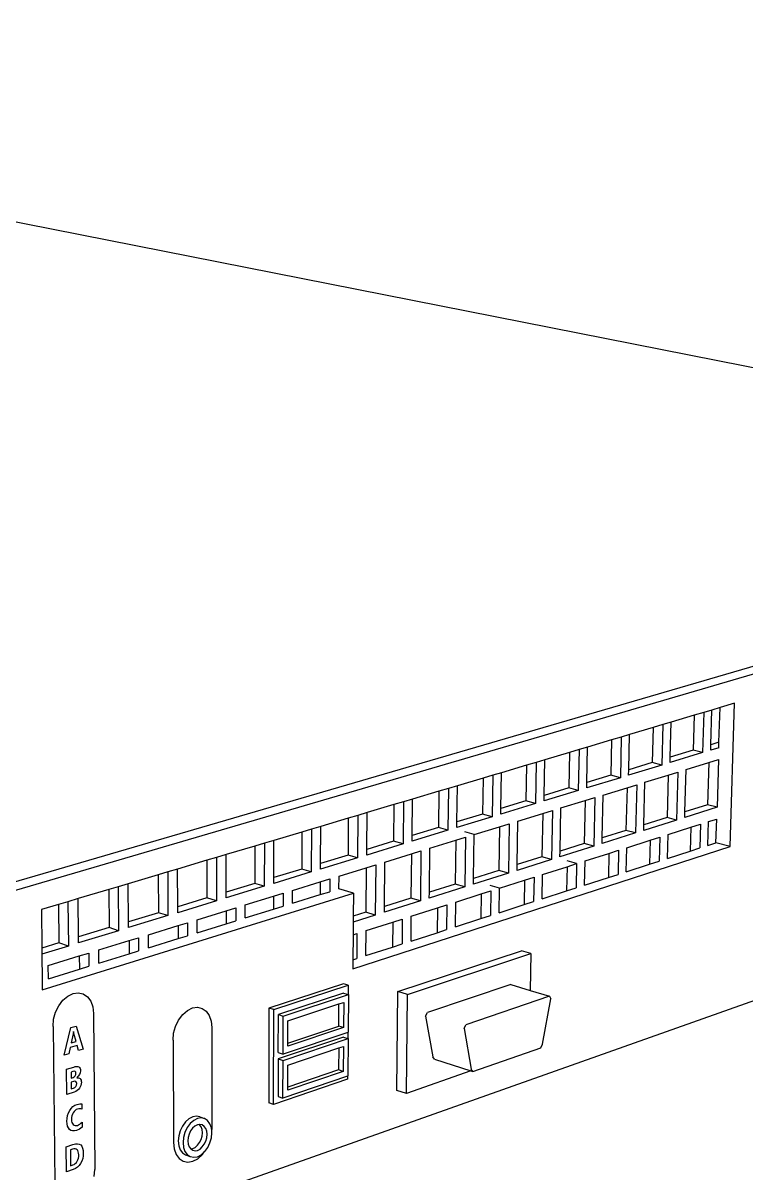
# Model space of a CAD drawing. Extents: x 36 to 402, y 15 to 266.
# Drawn here: x 243.24 to 247.44, y 112.52 to 119.19 of the extents above; entities that cross this region are included whole.
import ezdxf

# ---------------------------------------------------------------- set-up
doc = ezdxf.new("R2010")
doc.units = 0
doc.header["$MEASUREMENT"] = 0
doc.layers.get('0').update_dxf_attribs({"linetype": 'CONTINUOUS'})
doc.layers.add('DETL', color=7, linetype='CONTINUOUS')

# ---------------------------------------------------------------- blocks, each defined once
blk = doc.blocks.new('Router4')
for p, q in [((281.58, 143.56), (-306.09, 259.67)), ((-412.84, -61.51), (321.51, 153.55)), ((-325.72, -33.41), (281.58, 143.56)), ((124.7, 89.95), (121.06, 88.86)), ((123.59, 54.17), (124.7, 89.95)), ((114.6, 86.94), (108.84, 85.23)), ((114.6, 86.94), (114.35, 78.26)), ((117.01, 87.66), (114.6, 86.94)), ((117.01, 87.66), (116.72, 77.64)), ((119.04, 88.26), (117.01, 87.66)), ((118.78, 79.6), (119.04, 88.26)), ((121.06, 88.86), (119.04, 88.26)), ((120.8, 80.22), (121.06, 88.86)), ((104.37, 83.9), (98.49, 82.15)), ((104.37, 83.9), (104.14, 75.16)), ((106.79, 84.62), (104.37, 83.9)), ((106.79, 84.62), (106.52, 74.53)), ((108.84, 85.23), (106.79, 84.62)), ((108.61, 76.51), (108.84, 85.23)), ((-401, -171.92), (315.83, 81.7)), ((93.99, 80.81), (87.98, 79.03)), ((93.99, 80.81), (93.78, 72.01)), ((96.4, 81.53), (93.99, 80.81)), ((96.4, 81.53), (96.16, 71.38)), ((98.49, 82.15), (96.4, 81.53)), ((98.28, 73.38), (98.49, 82.15)), ((83.45, 77.68), (77.31, 75.85)), ((83.45, 77.68), (83.26, 68.82)), ((85.86, 78.4), (83.45, 77.68)), ((85.86, 78.4), (85.64, 68.17)), ((87.98, 79.03), (85.86, 78.4)), ((87.79, 70.19), (87.98, 79.03)), ((116.72, 77.64), (108.57, 75.16)), ((114.35, 78.26), (108.61, 76.51)), ((116.72, 77.64), (114.35, 78.26)), ((118.74, 78.26), (118.78, 79.6)), ((120.76, 78.87), (118.74, 78.26)), ((120.8, 80.22), (118.78, 79.6)), ((120.76, 78.87), (120.8, 80.22)), ((75.15, 75.21), (72.74, 74.5)), ((75.15, 75.21), (74.96, 64.92)), ((77.31, 75.85), (75.15, 75.21)), ((77.14, 66.96), (77.31, 75.85)), ((104.14, 75.16), (98.28, 73.38)), ((106.52, 74.53), (104.14, 75.16)), ((108.57, 75.16), (108.61, 76.51)), ((112.57, 73.4), (118.26, 75.15)), ((118.26, 75.15), (117.95, 64.64)), ((118.26, 75.15), (120.67, 75.89)), ((120.67, 75.89), (120.31, 64.01)), ((64.28, 71.98), (61.87, 71.27)), ((64.28, 71.98), (64.11, 61.61)), ((66.47, 72.63), (64.28, 71.98)), ((66.32, 63.67), (66.47, 72.63)), ((72.74, 74.5), (66.47, 72.63)), ((72.74, 74.5), (72.58, 65.57)), ((93.78, 72.01), (87.79, 70.19)), ((96.16, 71.38), (93.78, 72.01)), ((106.52, 74.53), (98.24, 72.01)), ((98.24, 72.01), (98.28, 73.38)), ((102.31, 70.26), (108.12, 72.04)), ((108.12, 72.04), (107.84, 61.46)), ((108.12, 72.04), (110.53, 72.78)), ((110.53, 72.78), (110.2, 60.82)), ((112.27, 62.85), (112.57, 73.4)), ((55.46, 69.36), (53.24, 68.7)), ((55.33, 60.34), (55.46, 69.36)), ((61.87, 71.27), (55.46, 69.36)), ((61.87, 71.27), (61.73, 62.28)), ((96.16, 71.38), (87.76, 68.82)), ((87.76, 68.82), (87.79, 70.19)), ((97.84, 68.88), (100.24, 69.62)), ((100.24, 69.62), (99.94, 57.58)), ((102.04, 59.63), (102.31, 70.26)), ((50.83, 67.98), (44.27, 66.03)), ((50.83, 67.98), (50.71, 58.93)), ((53.24, 68.7), (50.83, 67.98)), ((53.24, 68.7), (53.1, 58.26)), ((85.64, 68.17), (77.11, 65.57)), ((77.11, 65.57), (77.14, 66.96)), ((83.26, 68.82), (77.14, 66.96)), ((85.64, 68.17), (83.26, 68.82)), ((87.39, 65.68), (89.8, 66.42)), ((89.8, 66.42), (89.52, 54.29)), ((91.65, 56.37), (91.9, 67.06)), ((91.9, 67.06), (97.84, 68.88)), ((97.84, 68.88), (97.57, 58.23)), ((39.61, 64.65), (32.91, 62.66)), ((39.61, 64.65), (39.52, 55.53)), ((42.02, 65.36), (39.61, 64.65)), ((42.02, 65.36), (41.9, 54.85)), ((44.27, 66.03), (42.02, 65.36)), ((44.17, 56.95), (44.27, 66.03)), ((74.96, 64.92), (66.3, 62.28)), ((66.3, 62.28), (66.32, 63.67)), ((72.58, 65.57), (66.32, 63.67)), ((74.96, 64.92), (72.58, 65.57)), ((81.1, 53.05), (81.32, 63.82)), ((81.32, 63.82), (87.39, 65.68)), ((87.39, 65.68), (87.16, 54.95)), ((120.31, 64.01), (112.23, 61.46)), ((117.95, 64.64), (112.27, 62.85)), ((120.31, 64.01), (117.95, 64.64)), ((28.21, 61.26), (21.36, 59.22)), ((28.21, 61.26), (28.15, 52.08)), ((30.62, 61.97), (28.21, 61.26)), ((30.62, 61.97), (30.53, 51.38)), ((32.91, 62.66), (30.62, 61.97)), ((32.83, 53.5), (32.91, 62.66)), ((64.11, 61.61), (55.31, 58.93)), ((55.31, 58.93), (55.33, 60.34)), ((61.73, 62.28), (55.33, 60.34)), ((64.11, 61.61), (61.73, 62.28)), ((70.39, 49.68), (70.59, 60.52)), ((70.59, 60.52), (76.79, 62.42)), ((76.79, 62.42), (76.58, 51.62)), ((76.79, 62.42), (79.19, 63.16)), ((79.19, 63.16), (78.95, 50.95)), ((110.2, 60.82), (102.01, 58.23)), ((107.84, 61.46), (102.04, 59.63)), ((110.2, 60.82), (107.84, 61.46)), ((112.23, 61.46), (112.27, 62.85)), ((118.04, 54.49), (118.21, 60.41)), ((118.21, 60.41), (120.22, 61.05)), ((120.04, 55.14), (120.22, 61.05)), ((16.63, 57.82), (9.63, 55.73)), ((16.63, 57.82), (16.59, 48.57)), ((19.03, 58.53), (16.63, 57.82)), ((19.03, 58.53), (18.98, 47.86)), ((21.36, 59.22), (19.03, 58.53)), ((21.31, 50.01), (21.36, 59.22)), ((53.1, 58.26), (44.16, 55.53)), ((50.71, 58.93), (44.17, 56.95)), ((53.1, 58.26), (50.71, 58.93)), ((59.68, 57.17), (57.3, 57.85)), ((59.68, 57.17), (66.02, 59.12)), ((66.02, 59.12), (65.83, 48.25)), ((66.02, 59.12), (68.42, 59.86)), ((68.42, 59.86), (68.21, 47.56)), ((99.94, 57.58), (91.62, 54.95)), ((97.57, 58.23), (91.65, 56.37)), ((99.94, 57.58), (97.57, 58.23)), ((102.01, 58.23), (102.04, 59.63)), ((108.08, 57.19), (113.8, 59.01)), ((113.8, 59.01), (113.63, 53.07)), ((113.8, 59.01), (116.2, 59.77)), ((116.2, 59.77), (116.02, 53.85)), ((7.26, 55.03), (4.87, 54.32)), ((7.26, 55.03), (7.24, 44.29)), ((9.63, 55.73), (7.26, 55.03)), ((9.61, 46.45), (9.63, 55.73)), ((41.9, 54.85), (32.82, 52.08)), ((39.52, 55.53), (32.83, 53.5)), ((41.9, 54.85), (39.52, 55.53)), ((44.16, 55.53), (44.17, 56.95)), ((48.6, 53.78), (55.08, 55.76)), ((55.08, 55.76), (54.93, 44.81)), ((55.08, 55.76), (57.48, 56.5)), ((57.48, 56.5), (57.3, 44.12)), ((59.52, 46.26), (59.68, 57.17)), ((87.16, 54.95), (81.1, 53.05)), ((89.52, 54.29), (87.16, 54.95)), ((91.62, 54.95), (91.65, 56.37)), ((97.8, 53.92), (103.64, 55.78)), ((103.64, 55.78), (103.48, 49.81)), ((103.64, 55.78), (106.04, 56.54)), ((106.04, 56.54), (105.88, 50.58)), ((107.92, 51.24), (108.08, 57.19)), ((118.04, 54.49), (120.04, 55.14)), ((123.59, 54.17), (120.04, 55.14)), ((-2.3, 52.19), (-4.7, 51.47)), ((4.87, 54.32), (-2.3, 52.19)), ((-2.29, 42.84), (-2.3, 52.19)), ((4.87, 54.32), (4.85, 45.01)), ((28.15, 52.08), (21.31, 50.01)), ((30.53, 51.38), (28.15, 52.08)), ((29.34, 23.66), (123.59, 54.17)), ((32.82, 52.08), (32.83, 53.5)), ((37.35, 50.32), (43.97, 52.35)), ((43.97, 52.35), (43.84, 41.33)), ((43.97, 52.35), (46.37, 53.09)), ((46.37, 53.09), (46.22, 40.62)), ((48.47, 42.78), (48.6, 53.78)), ((89.52, 54.29), (81.08, 51.62)), ((81.08, 51.62), (81.1, 53.05)), ((87.35, 50.6), (93.32, 52.5)), ((93.32, 52.5), (93.18, 46.49)), ((93.32, 52.5), (95.72, 53.26)), ((95.72, 53.26), (95.58, 47.26)), ((97.65, 47.93), (97.8, 53.92)), ((107.92, 51.24), (113.63, 53.07)), ((113.63, 53.07), (116.02, 53.85)), ((-7.09, 50.76), (-14.42, 48.58)), ((-4.7, 51.47), (-7.09, 50.76)), ((-7.09, 50.76), (-7.08, 41.38)), ((-4.7, 51.47), (-4.69, 40.65)), ((30.53, 51.38), (21.31, 48.57)), ((21.31, 48.57), (21.31, 50.01)), ((25.91, 46.81), (32.68, 48.89)), ((32.68, 48.89), (32.59, 37.79)), ((32.68, 48.89), (35.08, 49.62)), ((35.08, 49.62), (34.96, 37.07)), ((37.24, 39.25), (37.35, 50.32)), ((78.95, 50.95), (70.37, 48.25)), ((70.37, 48.25), (70.39, 49.68)), ((76.58, 51.62), (70.39, 49.68)), ((78.95, 50.95), (76.58, 51.62)), ((76.75, 47.23), (82.85, 49.17)), ((82.85, 49.17), (82.72, 43.12)), ((82.85, 49.17), (85.25, 49.93)), ((85.25, 49.93), (82.88, 50.6)), ((85.25, 49.93), (85.12, 43.89)), ((87.22, 44.57), (87.35, 50.6)), ((97.65, 47.93), (103.48, 49.81)), ((103.48, 49.81), (105.88, 50.58)), ((-19.25, 47.15), (-26.74, 44.92)), ((-16.87, 47.86), (-19.25, 47.15)), ((-19.25, 47.15), (-19.21, 37.7)), ((-14.42, 48.58), (-16.87, 47.86)), ((-16.87, 47.86), (-16.82, 36.96)), ((-14.38, 39.17), (-14.42, 48.58)), ((18.98, 47.86), (9.6, 45.01)), ((9.6, 45.01), (9.61, 46.45)), ((16.59, 48.57), (9.61, 46.45)), ((18.98, 47.86), (16.59, 48.57)), ((21.21, 45.37), (23.61, 46.11)), ((23.61, 46.11), (23.59, 42.94)), ((25.89, 43.65), (25.91, 46.81)), ((68.21, 47.56), (59.49, 44.81)), ((59.49, 44.81), (59.52, 46.26)), ((65.83, 48.25), (59.52, 46.26)), ((68.21, 47.56), (65.83, 48.25)), ((72.22, 45.79), (74.61, 46.55)), ((74.61, 46.55), (74.5, 40.47)), ((76.64, 41.16), (76.75, 47.23)), ((87.22, 44.57), (93.18, 46.49)), ((93.18, 46.49), (95.58, 47.26)), ((-31.61, 43.47), (-39.27, 41.2)), ((-29.23, 44.18), (-31.61, 43.47)), ((-31.61, 43.47), (-31.54, 33.96)), ((-26.74, 44.92), (-29.23, 44.18)), ((-29.23, 44.18), (-29.15, 33.2)), ((-26.68, 35.43), (-26.74, 44.92)), ((4.85, 45.01), (-2.29, 42.84)), ((7.24, 44.29), (-2.29, 41.38)), ((7.24, 44.29), (4.85, 45.01)), ((14.28, 40.06), (14.3, 43.25)), ((14.3, 43.25), (21.21, 45.37)), ((21.21, 45.37), (21.2, 42.2)), ((29.48, 42.58), (25.89, 43.65)), ((57.3, 44.12), (48.45, 41.33)), ((54.93, 44.81), (48.47, 42.78)), ((57.3, 44.12), (54.93, 44.81)), ((61.42, 42.36), (63.81, 43.12)), ((65.99, 43.81), (63.62, 44.5)), ((63.81, 43.12), (63.72, 37)), ((65.89, 37.7), (65.99, 43.81)), ((65.99, 43.81), (72.22, 45.79)), ((72.22, 45.79), (72.11, 39.7)), ((76.64, 41.16), (82.72, 43.12)), ((82.72, 43.12), (85.12, 43.89)), ((-48.2, 18.46), (29.48, 42.58)), ((-41.8, 40.44), (-44.18, 39.74)), ((-39.27, 41.2), (-41.8, 40.44)), ((-41.8, 40.44), (-41.69, 29.38)), ((-39.18, 31.64), (-39.27, 41.2)), ((-7.08, 41.38), (-14.38, 39.17)), ((-4.69, 40.65), (-14.38, 37.7)), ((-4.69, 40.65), (-7.08, 41.38)), ((-2.29, 41.38), (-2.29, 42.84)), ((2.49, 39.63), (9.56, 41.8)), ((9.56, 41.8), (9.55, 38.6)), ((9.56, 41.8), (11.95, 42.53)), ((11.95, 42.53), (11.94, 39.34)), ((14.28, 40.06), (21.2, 42.2)), ((21.2, 42.2), (23.59, 42.94)), ((29.48, 42.58), (29.44, 36.8)), ((46.22, 40.62), (37.23, 37.79)), ((43.84, 41.33), (37.24, 39.25)), ((46.22, 40.62), (43.84, 41.33)), ((48.45, 41.33), (48.47, 42.78)), ((54.97, 34.18), (55.05, 40.34)), ((55.05, 40.34), (61.42, 42.36)), ((61.42, 42.36), (61.33, 36.23)), ((72.11, 39.7), (74.5, 40.47)), ((-44.18, 39.74), (-48.44, 38.47)), ((-48.44, 38.47), (-48.32, 28.86)), ((-44.18, 39.74), (-44.07, 30.15)), ((-19.21, 37.7), (-26.68, 35.43)), ((-16.82, 36.96), (-19.21, 37.7)), ((-14.38, 37.7), (-14.38, 39.17)), ((-9.51, 35.94), (-2.28, 38.16)), ((-2.28, 38.16), (0.1, 38.89)), ((-2.28, 38.16), (-2.28, 34.94)), ((0.1, 38.89), (0.1, 35.68)), ((2.49, 36.42), (2.49, 39.63)), ((2.49, 36.42), (9.55, 38.6)), ((9.55, 38.6), (11.94, 39.34)), ((32.59, 37.79), (29.44, 36.8)), ((34.96, 37.07), (32.59, 37.79)), ((37.23, 37.79), (37.24, 39.25)), ((43.95, 36.81), (50.46, 38.88)), ((50.46, 38.88), (50.38, 32.7)), ((50.46, 38.88), (52.85, 39.64)), ((52.85, 39.64), (52.76, 33.47)), ((65.89, 37.7), (72.11, 39.7)), ((-26.67, 33.96), (-26.68, 35.43)), ((-16.82, 36.96), (-26.67, 33.96)), ((-21.71, 32.2), (-14.31, 34.47)), ((-14.31, 34.47), (-11.93, 35.2)), ((-14.31, 34.47), (-14.3, 31.23)), ((-11.93, 35.2), (-11.92, 31.96)), ((-9.5, 32.71), (-9.51, 35.94)), ((-9.5, 32.71), (-2.28, 34.94)), ((-2.28, 34.94), (0.1, 35.68)), ((29.43, 35.32), (29.4, 32.19)), ((34.96, 37.07), (29.43, 35.32)), ((29.44, 36.8), (29.43, 35.32)), ((32.67, 33.22), (39.32, 35.34)), ((39.32, 35.34), (39.26, 29.12)), ((39.32, 35.34), (41.71, 36.1)), ((41.71, 36.1), (41.64, 29.89)), ((43.88, 30.61), (43.95, 36.81)), ((54.97, 34.18), (61.33, 36.23)), ((61.33, 36.23), (63.72, 37)), ((-31.54, 33.96), (-39.18, 31.64)), ((-39.16, 30.15), (-39.18, 31.64)), ((-29.15, 33.2), (-39.16, 30.15)), ((-29.15, 33.2), (-31.54, 33.96)), ((-21.69, 28.94), (-21.71, 32.2)), ((-14.3, 31.23), (-11.92, 31.96)), ((29.4, 32.19), (29.36, 25.93)), ((29.4, 32.19), (30.39, 32.5)), ((30.39, 32.5), (30.34, 26.25)), ((32.61, 26.98), (32.67, 33.22)), ((43.88, 30.61), (50.38, 32.7)), ((50.38, 32.7), (52.76, 33.47)), ((-44.07, 30.15), (-48.32, 28.86)), ((-48.32, 28.86), (-48.31, 27.36)), ((-41.69, 29.38), (-48.31, 27.36)), ((-41.69, 29.38), (-44.07, 30.15)), ((-34.11, 28.4), (-26.55, 30.72)), ((-26.55, 30.72), (-24.17, 31.44)), ((-26.55, 30.72), (-26.53, 27.45)), ((-24.17, 31.44), (-24.15, 28.18)), ((-21.69, 28.94), (-14.3, 31.23)), ((32.61, 26.98), (39.26, 29.12)), ((39.26, 29.12), (41.64, 29.89)), ((-48.31, 27.36), (-48.22, 20.74)), ((-46.72, 24.53), (-38.98, 26.9)), ((-38.98, 26.9), (-36.62, 27.63)), ((-38.98, 26.9), (-38.95, 23.61)), ((-36.62, 27.63), (-36.59, 24.34)), ((-34.08, 25.12), (-34.11, 28.4)), ((-34.08, 25.12), (-26.53, 27.45)), ((-26.53, 27.45), (-24.15, 28.18)), ((29.36, 25.93), (29.34, 23.66)), ((29.36, 25.93), (30.34, 26.25)), ((40.61, 18.02), (71.45, 28.2)), ((43, 17.28), (73.83, 27.49)), ((73.83, 27.49), (71.45, 28.2)), ((73.83, 27.49), (73.65, 18.31)), ((-46.68, 21.22), (-46.72, 24.53)), ((-46.68, 21.22), (-38.95, 23.61)), ((-38.95, 23.61), (-36.59, 24.34)), ((-48.22, 20.74), (-48.2, 18.46)), ((-41.83, 16.89), (-40.53, 17.53)), ((-40.53, 17.53), (-39.21, 17.71)), ((-39.21, 17.71), (-37.99, 17.44)), ((-37.99, 17.44), (-36.94, 16.72)), ((27.02, 19.96), (8.4, 13.89)), ((9.6, 13.51), (28.22, 19.58)), ((27.06, 17.64), (10.77, 12.31)), ((11.97, 11.92), (28.25, 17.26)), ((28.22, 19.58), (27.02, 19.96)), ((27.06, 17.64), (28.2, 17.28)), ((28.25, 17.26), (28.18, 7.86)), ((28.22, 19.58), (28.2, 17.28)), ((28.2, 17.28), (28.25, 17.26)), ((40.36, -6.63), (40.61, 18.02)), ((43, 17.28), (40.61, 18.02)), ((42.73, -7.41), (43, 17.28)), ((68.85, 19.78), (47.97, 12.77)), ((68.85, 19.78), (73.65, 18.31)), ((73.65, 18.31), (78.43, 16.85)), ((-44.88, 12.85), (-44.09, 14.47)), ((-44.09, 14.47), (-43.05, 15.85)), ((-43.05, 15.85), (-41.83, 16.89)), ((-36.94, 16.72), (-36.12, 15.61)), ((-36.12, 15.61), (-35.61, 14.18)), ((13.14, 10.72), (25.89, 14.92)), ((25.85, 9.42), (25.89, 14.92)), ((25.89, 14.92), (27.09, 15.31)), ((27.09, 15.31), (27.05, 9.04)), ((78.43, 16.85), (57.56, 9.75)), ((76.72, 4.88), (78.82, 16.22)), ((78.43, 16.85), (78.82, 16.22)), ((-45.37, 11.1), (-44.88, 12.85)), ((-35.61, 14.18), (-35.42, 12.54)), ((-35.42, 12.54), (-35.07, -26.4)), ((-14.15, 10.92), (-13.15, 12.27)), ((-13.15, 12.27), (-11.98, 13.29)), ((-11.98, 13.29), (-10.72, 13.92)), ((-10.72, 13.92), (-9.47, 14.1)), ((-9.47, 14.1), (-8.3, 13.83)), ((-8.3, 13.83), (-7.3, 13.14)), ((-7.3, 13.14), (-6.53, 12.05)), ((-6.53, 12.05), (-6.05, 10.66)), ((8.4, 13.89), (8.35, -9.76)), ((9.6, 13.51), (8.4, 13.89)), ((9.54, -10.16), (9.6, 13.51)), ((10.74, 2.82), (10.77, 12.31)), ((10.77, 12.31), (11.97, 11.92)), ((11.94, 2.43), (11.97, 11.92)), ((47.54, 11.85), (47.97, 12.77)), ((47.54, 11.85), (49.35, 1.75)), ((-45.53, 9.33), (-45.37, 11.1)), ((-45.53, 9.33), (-45.07, -29.83)), ((-42.76, 2.13), (-41.06, 9.01)), ((-41.06, 9.01), (-39.76, 9.42)), ((-39.76, 9.42), (-37.98, 3.67)), ((-15.4, 7.63), (-14.92, 9.34)), ((-14.92, 9.34), (-14.15, 10.92)), ((-6.05, 10.66), (-5.88, 9.06)), ((-5.88, 9.06), (-5.84, -16.37)), ((27.05, 9.04), (13.11, 4.4)), ((13.12, 5.18), (13.14, 10.72)), ((13.12, 5.18), (25.85, 9.42)), ((27.05, 9.04), (25.85, 9.42)), ((57.13, 8.83), (57.56, 9.75)), ((57.13, 8.83), (58.91, -1.32)), ((-40.52, 7.49), (-41.03, 5.19)), ((-40.44, 8.07), (-40.52, 7.49)), ((-40.33, 7.54), (-40.41, 8.08)), ((-39.78, 5.59), (-40.33, 7.54)), ((-15.56, 5.91), (-15.4, 7.63)), ((-15.56, 5.91), (-15.46, -19.67)), ((26.98, 6.68), (10.74, 1.24)), ((11.93, 0.85), (28.17, 6.3)), ((28.13, 7.84), (11.94, 2.43)), ((26.98, 6.68), (28.12, 6.31)), ((28.17, 6.3), (28.1, -3.05)), ((28.13, 7.84), (28.12, 6.31)), ((28.12, 6.31), (28.17, 6.3)), ((28.18, 7.86), (28.13, 7.84)), ((-41.25, 4.02), (-41.58, 2.51)), ((-39.52, 4.58), (-41.25, 4.02)), ((-41.03, 5.19), (-39.78, 5.59)), ((-39.16, 3.29), (-39.52, 4.58)), ((-37.98, 3.67), (-39.16, 3.29)), ((13.1, -0.33), (25.82, 3.95)), ((13.11, 4.4), (13.12, 5.18)), ((25.82, 3.95), (25.78, -1.5)), ((25.82, 3.95), (27.01, 4.35)), ((27.01, 4.35), (26.97, -1.89)), ((59.32, -1.94), (76.3, 3.98)), ((76.3, 3.98), (76.72, 4.88)), ((-41.58, 2.51), (-42.76, 2.13)), ((10.74, 1.24), (10.71, -8.19)), ((10.74, 2.82), (11.94, 2.43)), ((10.74, 1.24), (11.93, 0.85)), ((11.9, -8.59), (11.93, 0.85)), ((49.76, 1.13), (49.35, 1.75)), ((49.76, 1.13), (58.85, -1.79)), ((-42.13, -1.38), (-40.37, -0.81)), ((-42.07, -7.66), (-42.13, -1.38)), ((-40.62, -1.93), (-41.03, -2.07)), ((-41.03, -2.07), (-41.01, -3.56)), ((-40.27, -1.86), (-40.62, -1.93)), ((-40.37, -0.81), (-39.99, -0.71)), ((-40.02, -1.91), (-40.27, -1.86)), ((-39.87, -2.08), (-40.02, -1.91)), ((-40.01, -3.01), (-39.86, -2.71)), ((-39.99, -0.71), (-39.65, -0.67)), ((-39.82, -2.37), (-39.87, -2.08)), ((-39.86, -2.71), (-39.82, -2.37)), ((-39.65, -0.67), (-39.36, -0.7)), ((-39.36, -0.7), (-39.12, -0.79)), ((-38.93, -2.7), (-39.23, -3.13)), ((-39.12, -0.79), (-38.93, -0.94)), ((-38.93, -0.94), (-38.79, -1.14)), ((-38.73, -2.23), (-38.93, -2.7)), ((-38.79, -1.14), (-38.7, -1.41)), ((-38.67, -1.73), (-38.73, -2.23)), ((-38.7, -1.41), (-38.67, -1.73)), ((13.08, -5.82), (13.1, -0.33)), ((25.78, -1.5), (13.08, -5.82)), ((26.97, -1.89), (13.08, -6.62)), ((26.97, -1.89), (25.78, -1.5)), ((58.85, -1.79), (42.73, -7.41)), ((58.85, -1.79), (59.32, -1.94)), ((59.32, -1.94), (58.91, -1.32)), ((-41.01, -3.56), (-40.53, -3.4)), ((-40.41, -4.41), (-41, -4.61)), ((-41, -4.61), (-40.99, -6.26)), ((-40.53, -3.4), (-40.23, -3.25)), ((-40.07, -4.36), (-40.41, -4.41)), ((-40.23, -3.25), (-40.01, -3.01)), ((-39.81, -4.43), (-40.07, -4.36)), ((-40.06, -5.9), (-39.81, -5.65)), ((-39.65, -4.64), (-39.81, -4.43)), ((-39.81, -5.65), (-39.65, -5.32)), ((-39.6, -4.95), (-39.65, -4.64)), ((-39.65, -5.32), (-39.6, -4.95)), ((-39.23, -3.13), (-39.6, -3.45)), ((-39.6, -3.47), (-39.13, -3.49)), ((-39.13, -3.49), (-38.94, -3.57)), ((-38.94, -3.57), (-38.77, -3.7)), ((-38.77, -3.7), (-38.63, -3.87)), ((-38.56, -5.41), (-38.71, -5.77)), ((-38.63, -3.87), (-38.53, -4.08)), ((-38.48, -5.01), (-38.56, -5.41)), ((-38.53, -4.08), (-38.47, -4.32)), ((-38.45, -4.6), (-38.48, -5.01)), ((-38.47, -4.32), (-38.45, -4.6)), ((28.05, -3.82), (9.54, -10.16)), ((28.05, -3.07), (11.9, -8.59)), ((28.1, -3.05), (28.05, -3.07)), ((28.05, -3.07), (28.05, -3.82)), ((-40.21, -7.05), (-42.07, -7.66)), ((-40.99, -6.26), (-40.4, -6.07)), ((-40.4, -6.07), (-40.06, -5.9)), ((-39.82, -6.89), (-40.21, -7.05)), ((-39.47, -6.68), (-39.82, -6.89)), ((-39.17, -6.42), (-39.47, -6.68)), ((-38.91, -6.12), (-39.17, -6.42)), ((-38.71, -5.77), (-38.91, -6.12)), ((10.71, -8.19), (11.9, -8.59)), ((13.08, -6.62), (13.08, -5.82)), ((42.73, -7.41), (40.36, -6.63)), ((-41.37, -11.67), (-40.99, -11.14)), ((-40.99, -11.14), (-40.56, -10.7)), ((-40.56, -10.7), (-40.07, -10.36)), ((-40.07, -10.36), (-39.52, -10.12)), ((-39.75, -11.45), (-40.04, -11.65)), ((-39.42, -11.31), (-39.75, -11.45)), ((-39.52, -10.12), (-38.87, -9.97)), ((-39.12, -11.23), (-39.42, -11.31)), ((-38.84, -11.21), (-39.12, -11.23)), ((-38.87, -9.97), (-38.33, -9.96)), ((-38.57, -11.23), (-38.84, -11.21)), ((-38.32, -11.31), (-38.57, -11.23)), ((-38.33, -9.96), (-38.32, -11.31)), ((9.54, -10.16), (8.35, -9.76)), ((-42.06, -14.34), (-42.03, -13.62)), ((-42.02, -15), (-42.06, -14.34)), ((-42.03, -13.62), (-41.9, -12.93)), ((-41.9, -12.93), (-41.68, -12.28)), ((-41.68, -12.28), (-41.37, -11.67)), ((-40.9, -13.41), (-40.92, -13.86)), ((-40.92, -13.86), (-40.89, -14.28)), ((-40.82, -12.98), (-40.9, -13.41)), ((-40.89, -14.28), (-40.81, -14.64)), ((-40.7, -12.59), (-40.82, -12.98)), ((-40.52, -12.22), (-40.7, -12.59)), ((-40.29, -11.91), (-40.52, -12.22)), ((-40.04, -11.65), (-40.29, -11.91)), ((-11.58, -13.74), (-12.45, -14.51)), ((-10.65, -13.26), (-11.58, -13.74)), ((-10.4, -14.15), (-11.27, -14.92)), ((-9.71, -13.1), (-10.65, -13.26)), ((-9.46, -13.67), (-10.4, -14.15)), ((-8.84, -13.28), (-9.71, -13.1)), ((-8.53, -13.51), (-9.46, -13.67)), ((-8.84, -13.28), (-7.66, -13.69)), ((-7.66, -13.69), (-8.53, -13.51)), ((-6.91, -14.19), (-7.66, -13.69)), ((-6.34, -14.98), (-6.91, -14.19)), ((-41.89, -15.56), (-42.02, -15)), ((-41.69, -16.02), (-41.89, -15.56)), ((-41.4, -16.38), (-41.69, -16.02)), ((-41.05, -16.64), (-41.4, -16.38)), ((-40.64, -16.76), (-41.05, -16.64)), ((-40.81, -14.64), (-40.68, -14.94)), ((-40.68, -14.94), (-40.51, -15.17)), ((-40.17, -16.77), (-40.64, -16.76)), ((-40.51, -15.17), (-40.29, -15.34)), ((-40.29, -15.34), (-40.04, -15.42)), ((-39.65, -16.64), (-40.17, -16.77)), ((-40.04, -15.42), (-39.76, -15.43)), ((-39.76, -15.43), (-39.44, -15.36)), ((-38.88, -16.3), (-39.65, -16.64)), ((-39.44, -15.36), (-39.13, -15.23)), ((-39.13, -15.23), (-38.84, -15.05)), ((-38.55, -16.09), (-38.88, -16.3)), ((-38.84, -15.05), (-38.55, -14.83)), ((-38.55, -14.83), (-38.29, -14.57)), ((-38.27, -15.85), (-38.55, -16.09)), ((-38.29, -14.57), (-38.27, -15.85)), ((-13.77, -16.71), (-14.13, -17.98)), ((-13.2, -15.53), (-13.77, -16.71)), ((-12.45, -14.51), (-13.2, -15.53)), ((-12.59, -17.12), (-12.94, -18.4)), ((-12.01, -15.94), (-12.59, -17.12)), ((-11.27, -14.92), (-12.01, -15.94)), ((-11.16, -16.77), (-11.54, -17.56)), ((-10.66, -16.09), (-11.16, -16.77)), ((-10.08, -15.58), (-10.66, -16.09)), ((-9.46, -15.26), (-10.08, -15.58)), ((-8.97, -15.18), (-9.46, -15.26)), ((-8.94, -15.2), (-8.97, -15.18)), ((-8.83, -15.15), (-8.94, -15.2)), ((-8.56, -15.72), (-8.94, -15.2)), ((-8.25, -15.27), (-8.83, -15.15)), ((-8.32, -16.4), (-8.56, -15.72)), ((-8.23, -17.19), (-8.32, -16.4)), ((-8.31, -18.04), (-8.23, -17.19)), ((-7.76, -15.61), (-8.25, -15.27)), ((-7.37, -16.13), (-7.76, -15.61)), ((-7.13, -16.81), (-7.37, -16.13)), ((-7.05, -17.6), (-7.13, -16.81)), ((-5.98, -16.01), (-6.34, -14.98)), ((-5.89, -16.85), (-5.98, -16.01)), ((-5.97, -18.46), (-5.85, -17.19)), ((-5.89, -16.85), (-5.84, -16.37)), ((-5.85, -17.19), (-5.89, -16.85)), ((-40.56, -20.14), (-39.95, -19.99)), ((-39.95, -19.99), (-39.43, -19.95)), ((-39.43, -19.95), (-38.99, -20.04)), ((-38.99, -20.04), (-38.62, -20.25)), ((-15.46, -19.67), (-15.29, -21.26)), ((-14.13, -17.98), (-14.25, -19.26)), ((-14.25, -19.26), (-14.12, -20.45)), ((-12.94, -18.4), (-13.06, -19.67)), ((-13.06, -19.67), (-12.94, -20.86)), ((-11.78, -18.41), (-11.86, -19.26)), ((-11.86, -19.26), (-11.77, -20.05)), ((-11.54, -17.56), (-11.78, -18.41)), ((-11.77, -20.05), (-11.53, -20.73)), ((-9.43, -20.34), (-8.93, -19.67)), ((-8.93, -19.67), (-8.55, -18.88)), ((-8.55, -18.88), (-8.31, -18.04)), ((-8.24, -20.76), (-7.75, -20.08)), ((-7.75, -20.08), (-7.37, -19.3)), ((-7.37, -19.3), (-7.13, -18.45)), ((-7.13, -18.45), (-7.05, -17.6)), ((-6.9, -20.91), (-6.33, -19.73)), ((-6.33, -19.73), (-5.97, -18.46)), ((-42.27, -20.72), (-40.56, -20.14)), ((-42.2, -26.94), (-42.27, -20.72)), ((-40.64, -21.31), (-41.17, -21.49)), ((-41.17, -21.49), (-41.13, -25.43)), ((-40.3, -21.23), (-40.64, -21.31)), ((-40, -21.22), (-40.3, -21.23)), ((-39.73, -21.3), (-40, -21.22)), ((-39.51, -21.45), (-39.73, -21.3)), ((-39.34, -21.66), (-39.51, -21.45)), ((-39.21, -21.95), (-39.34, -21.66)), ((-39.13, -22.3), (-39.21, -21.95)), ((-39.1, -22.71), (-39.13, -22.3)), ((-39.12, -23.16), (-39.1, -22.71)), ((-38.62, -20.25), (-38.34, -20.58)), ((-38.34, -20.58), (-38.14, -21.03)), ((-38.14, -21.03), (-38.01, -21.61)), ((-38.01, -21.61), (-37.96, -22.3)), ((-37.96, -22.3), (-38, -23.01)), ((-15.29, -21.26), (-14.8, -22.62)), ((-14.8, -22.62), (-14.03, -23.67)), ((-14.12, -20.45), (-13.76, -21.47)), ((-13.76, -21.47), (-13.18, -22.25)), ((-13.18, -22.25), (-12.43, -22.75)), ((-12.94, -20.86), (-12.57, -21.88)), ((-12.57, -21.88), (-11.99, -22.67)), ((-12.43, -22.75), (-11.24, -23.17)), ((-11.99, -22.67), (-11.24, -23.17)), ((-11.53, -20.73), (-11.14, -21.26)), ((-11.14, -21.26), (-10.63, -21.18)), ((-11.14, -21.26), (-10.64, -21.59)), ((-10.64, -21.59), (-10.06, -21.7)), ((-10.63, -21.18), (-10, -20.86)), ((-10.06, -21.7), (-9.44, -21.6)), ((-10, -20.86), (-9.43, -20.34)), ((-9.44, -21.6), (-8.82, -21.27)), ((-9.44, -23.18), (-8.51, -22.69)), ((-9.38, -23.69), (-8.22, -22.66)), ((-8.82, -21.27), (-8.24, -20.76)), ((-8.51, -22.69), (-7.74, -22.01)), ((-8.22, -22.66), (-7.74, -22.01)), ((-7.74, -22.01), (-7.64, -21.92)), ((-7.64, -21.92), (-6.9, -20.91)), ((-41.13, -25.43), (-40.59, -25.25)), ((-40.59, -25.25), (-40.25, -25.1)), ((-40.25, -25.1), (-39.96, -24.9)), ((-39.96, -24.9), (-39.7, -24.64)), ((-39.45, -25.78), (-39.94, -26.11)), ((-39.7, -24.64), (-39.49, -24.33)), ((-39.49, -24.33), (-39.32, -23.97)), ((-39.01, -25.36), (-39.45, -25.78)), ((-39.32, -23.97), (-39.19, -23.58)), ((-39.19, -23.58), (-39.12, -23.16)), ((-38.64, -24.86), (-39.01, -25.36)), ((-38.34, -24.28), (-38.64, -24.86)), ((-38.12, -23.67), (-38.34, -24.28)), ((-38, -23.01), (-38.12, -23.67)), ((-14.03, -23.67), (-13.02, -24.33)), ((-13.02, -24.33), (-11.86, -24.56)), ((-11.86, -24.56), (-10.62, -24.34)), ((-11.24, -23.17), (-10.37, -23.34)), ((-10.62, -24.34), (-9.38, -23.69)), ((-10.37, -23.34), (-9.44, -23.18)), ((-40.49, -26.36), (-42.2, -26.94)), ((-39.94, -26.11), (-40.49, -26.36)), ((-35.22, -28.12), (-35.07, -26.4))]:
    blk.add_line(p, q)

msp = doc.modelspace()

# ---------------------------------------------------------------- block references
at = {"layer": 'DETL', "xscale": 0.02323838810778858, "yscale": 0.02323838810778858, "zscale": 0.02323838810778858}
msp.add_blockref('Router4', (244.4771, 113.159), dxfattribs=at)

doc.saveas('drawing.dxf')
